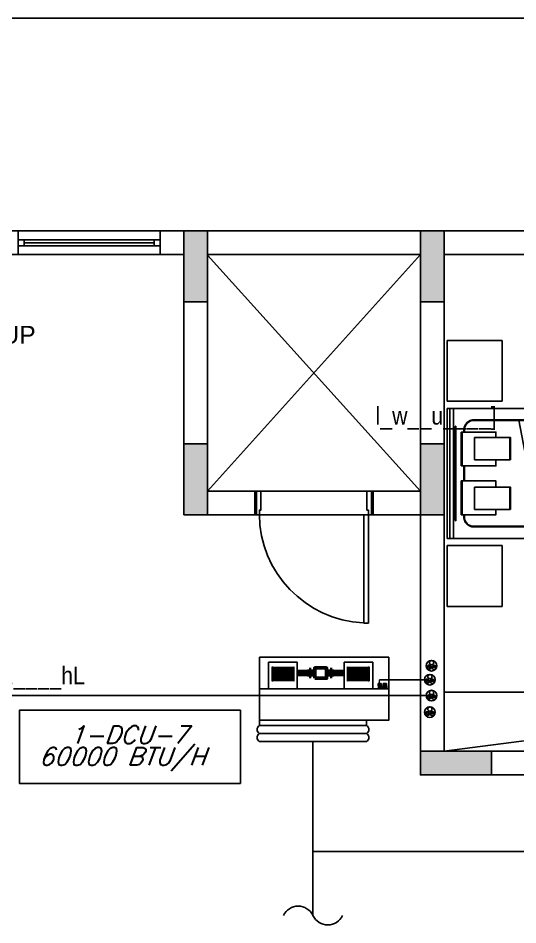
# Model space of a CAD drawing. Header units: metres. Extents: x -658 to -58, y -713 to -118.
# Drawn here: x -96.85 to -92.63, y -197.81 to -190.15 of the extents above; entities that cross this region are included whole.
import ezdxf
from ezdxf.enums import TextEntityAlignment as Align

# ---------------------------------------------------------------- set-up
doc = ezdxf.new("R2010")
doc.units = ezdxf.units.M
doc.header["$LTSCALE"] = 100
doc.linetypes.add('251$0$HIDDEN', pattern=[0.375, 0.25, -0.125])
for name, color, linetype in [('cw', 4, 'Continuous'), ('DCUT', 7, 'Continuous'), ('DIM-in', 5, 'Continuous'), ('DUCT', 4, 'Continuous'), ('FAN-COIL', 7, 'Continuous'), ('plan', 8, 'Continuous'), ('REF-PIPE', 6, 'Continuous'), ('TEXT AC', 7, 'Continuous')]:
    doc.layers.add(name, color=color, linetype=linetype)
doc.layers.add('Wall', color=7, linetype='Continuous', lineweight=50)
doc.styles.add('Arial', font='arial.ttf', dxfattribs={"height": 0.2})
doc.styles.add('rss_dim1', font='romans.shx')
doc.styles.add('style12', font='xarab.shx')

# ---------------------------------------------------------------- blocks, each defined once
blk = doc.blocks.new('EN_Bed_and_2_bedside_tables_FR__Lit_avec_2_tables_de_chevets_17147 - 0900 x 1900 mm - Jumeau _1 place_-585251-الدور الاول')
for p, q in [((-1.125, -0.0259), (-0.61, -0.0259)), ((-1.125, -0.49), (-1.125, -0.0259)), ((-0.61, -0.0259), (-0.61, -0.49)), ((0.55, -0.0259), (-0.55, -0.0259)), ((-0.55, -0.0259), (-0.55, -0.0475)), ((-0.55, -0.0787), (-0.55, -0.0475)), ((-0.55, -0.0475), (0.55, -0.0475)), ((0.55, -0.0475), (0.55, -0.0259)), ((0.55, -0.0475), (0.55, -0.0787)), ((0.61, -0.0259), (1.125, -0.0259)), ((0.61, -0.49), (0.61, -0.0259)), ((1.125, -0.0259), (1.125, -0.49)), ((-0.55, -0.17), (-0.55, -0.0787)), ((-0.55, -0.0787), (0.55, -0.0787)), ((-0.39, -0.0947), (0.39, -0.0947)), ((0.39, -0.1006), (-0.39, -0.1006)), ((-0.0635, -0.1449), (-0.35, -0.1449)), ((-0.35, -0.1477), (-0.3441, -0.1477)), ((-0.0635, -0.1528), (-0.35, -0.1528)), ((-0.0666, -0.1477), (-0.0635, -0.1477)), ((0.35, -0.1449), (0.0635, -0.1449)), ((0.0635, -0.1477), (0.0694, -0.1477)), ((0.35, -0.1528), (0.0635, -0.1528)), ((0.3469, -0.1477), (0.35, -0.1477)), ((0.55, -0.0787), (0.55, -0.17)), ((-0.55, -0.1688), (-0.55, -2.0269)), ((-0.35, -0.1675), (-0.37, -0.1675)), ((-0.37, -0.1725), (-0.35, -0.1725)), ((0.0635, -0.1675), (-0.0635, -0.1675)), ((-0.0635, -0.1725), (0.0635, -0.1725)), ((0.37, -0.1675), (0.35, -0.1675)), ((0.35, -0.1725), (0.37, -0.1725)), ((0.55, -2.0269), (0.55, -0.1688)), ((-0.4525, -0.25), (-0.4525, -1.7969)), ((-0.4475, -1.7969), (-0.4475, -0.25)), ((-0.115, -0.2581), (-0.305, -0.2581)), ((0.305, -0.2581), (0.115, -0.2581)), ((0.4475, -0.25), (0.4475, -1.7969)), ((0.4525, -1.7969), (0.4525, -0.25)), ((-0.35, -0.4379), (-0.305, -0.4379)), ((-0.115, -0.4379), (-0.0635, -0.4379)), ((0.0635, -0.4379), (0.115, -0.4379)), ((0.305, -0.4379), (0.35, -0.4379)), ((-0.61, -0.49), (-1.125, -0.49)), ((1.125, -0.49), (0.61, -0.49)), ((-0.305, -0.5571), (-0.115, -0.5571)), ((-0.305, -0.5603), (-0.115, -0.5603)), ((0.115, -0.5571), (0.305, -0.5571)), ((0.115, -0.5603), (0.305, -0.5603)), ((-0.45, -0.8026), (0.45, -0.6307)), ((-0.1578, -1.07), (-0.1578, -1.82)), ((-0.0591, -1.07), (0.2889, -1.07)), ((0.2889, -1.07), (0.3062, -1.07)), ((0.2889, -1.07), (0.2889, -1.82)), ((0.3062, -1.07), (0.3062, -1.82)), ((0.3359, -1.82), (0.3359, -1.07)), ((0.2889, -1.82), (-0.0591, -1.82)), ((0.3062, -1.82), (0.2889, -1.82)), ((0.37, -1.8744), (-0.37, -1.8744)), ((-0.37, -1.8794), (0.37, -1.8794)), ((-0.55, -2.0269), (0.55, -2.0269))]:
    blk.add_line(p, q)
at = {"flags": 128}
for points in [[(-0.37, -0.1675), (-0.3733, -0.1676), (-0.3766, -0.1678), (-0.3799, -0.1681), (-0.3831, -0.1686), (-0.3864, -0.1692), (-0.3896, -0.1699), (-0.3928, -0.1708), (-0.3959, -0.1717), (-0.399, -0.1728), (-0.4021, -0.174), (-0.4051, -0.1754), (-0.4081, -0.1769), (-0.411, -0.1784), (-0.4138, -0.1801), (-0.4166, -0.1819), (-0.4192, -0.1839), (-0.4219, -0.1859), (-0.4244, -0.188), (-0.4268, -0.1902), (-0.4292, -0.1925), (-0.4314, -0.195), (-0.4336, -0.1975), (-0.4356, -0.2), (-0.4376, -0.2027), (-0.4394, -0.2054), (-0.4411, -0.2083), (-0.4427, -0.2111), (-0.4442, -0.2141), (-0.4456, -0.2171), (-0.4469, -0.2201), (-0.448, -0.2232), (-0.449, -0.2264), (-0.4499, -0.2295), (-0.4506, -0.2327), (-0.4513, -0.236), (-0.4518, -0.2392), (-0.4521, -0.2425), (-0.4524, -0.2458), (-0.4525, -0.2491), (-0.4525, -0.25)], [(0.4525, -0.25), (0.4524, -0.2467), (0.4522, -0.2434), (0.4519, -0.2401), (0.4514, -0.2369), (0.4508, -0.2336), (0.4501, -0.2304), (0.4492, -0.2272), (0.4483, -0.2241), (0.4472, -0.221), (0.446, -0.2179), (0.4446, -0.2149), (0.4431, -0.2119), (0.4416, -0.209), (0.4399, -0.2062), (0.4381, -0.2034), (0.4361, -0.2008), (0.4341, -0.1981), (0.432, -0.1956), (0.4298, -0.1932), (0.4275, -0.1908), (0.425, -0.1886), (0.4225, -0.1864), (0.42, -0.1844), (0.4173, -0.1824), (0.4146, -0.1806), (0.4117, -0.1789), (0.4089, -0.1773), (0.4059, -0.1758), (0.4029, -0.1744), (0.3999, -0.1731), (0.3968, -0.172), (0.3936, -0.171), (0.3905, -0.1701), (0.3873, -0.1694), (0.384, -0.1687), (0.3808, -0.1682), (0.3775, -0.1679), (0.3742, -0.1676), (0.3709, -0.1675), (0.37, -0.1675)], [(-0.1578, -1.07), (-0.1559, -1.07), (-0.1503, -1.07), (-0.1412, -1.07), (-0.1289, -1.07), (-0.1139, -1.07), (-0.0969, -1.07), (-0.0784, -1.07), (-0.0591, -1.07)], [(0.3062, -1.07), (0.3137, -1.07), (0.3213, -1.07), (0.3275, -1.07), (0.3321, -1.07), (0.335, -1.07), (0.3359, -1.07)], [(-0.4525, -1.7969), (-0.4524, -1.8002), (-0.4522, -1.8035), (-0.4519, -1.8068), (-0.4514, -1.8101), (-0.4508, -1.8133), (-0.4501, -1.8165), (-0.4492, -1.8197), (-0.4483, -1.8229), (-0.4472, -1.826), (-0.446, -1.829), (-0.4446, -1.832), (-0.4431, -1.835), (-0.4416, -1.8379), (-0.4399, -1.8407), (-0.4381, -1.8435), (-0.4361, -1.8462), (-0.4341, -1.8488), (-0.432, -1.8513), (-0.4298, -1.8537), (-0.4275, -1.8561), (-0.425, -1.8583), (-0.4225, -1.8605), (-0.42, -1.8625), (-0.4173, -1.8645), (-0.4146, -1.8663), (-0.4117, -1.868), (-0.4089, -1.8696), (-0.4059, -1.8711), (-0.4029, -1.8725), (-0.3999, -1.8738), (-0.3968, -1.8749), (-0.3936, -1.8759), (-0.3905, -1.8768), (-0.3873, -1.8775), (-0.384, -1.8782), (-0.3808, -1.8787), (-0.3775, -1.879), (-0.3742, -1.8793), (-0.3709, -1.8794), (-0.37, -1.8794)], [(-0.0591, -1.82), (-0.0784, -1.82), (-0.0969, -1.82), (-0.1139, -1.82), (-0.1289, -1.82), (-0.1412, -1.82), (-0.1503, -1.82), (-0.1559, -1.82), (-0.1578, -1.82)], [(0.3359, -1.82), (0.335, -1.82), (0.3321, -1.82), (0.3275, -1.82), (0.3213, -1.82), (0.3137, -1.82), (0.3062, -1.82)], [(0.37, -1.8794), (0.3733, -1.8793), (0.3766, -1.8791), (0.3799, -1.8788), (0.3831, -1.8783), (0.3864, -1.8777), (0.3896, -1.877), (0.3928, -1.8762), (0.3959, -1.8752), (0.399, -1.8741), (0.4021, -1.8729), (0.4051, -1.8715), (0.4081, -1.8701), (0.411, -1.8685), (0.4138, -1.8668), (0.4166, -1.865), (0.4192, -1.8631), (0.4219, -1.861), (0.4244, -1.8589), (0.4268, -1.8567), (0.4292, -1.8544), (0.4314, -1.852), (0.4336, -1.8495), (0.4356, -1.8469), (0.4376, -1.8442), (0.4394, -1.8415), (0.4411, -1.8387), (0.4427, -1.8358), (0.4442, -1.8328), (0.4456, -1.8298), (0.4469, -1.8268), (0.448, -1.8237), (0.449, -1.8206), (0.4499, -1.8174), (0.4506, -1.8142), (0.4513, -1.8109), (0.4518, -1.8077), (0.4521, -1.8044), (0.4524, -1.8011), (0.4525, -1.7978), (0.4525, -1.7969)]]:
    blk.add_lwpolyline(points, dxfattribs=at)
for centre, radius, start, end in [((-0.37, -0.25), 0.0775, 90, 180), ((-0.37, -0.25), 0.08, 114.50416, 115.76342), ((-0.37, -0.25), 0.08, 90, 92.36276), ((0.37, -0.25), 0.08, 87.63724, 90), ((0.37, -0.25), 0.0775, 360, 90), ((0.37, -0.25), 0.08, 24.50416, 25.76342), ((-0.37, -0.25), 0.08, 177.63724, 180), ((0.37, -0.25), 0.08, 360, 2.36276), ((-0.37, -1.7969), 0.08, 180, 182.36276), ((-0.37, -1.7969), 0.0775, 180, 270), ((-0.37, -1.7969), 0.08, 204.50416, 205.76342), ((0.37, -1.7969), 0.0775, 270, 0), ((0.37, -1.7969), 0.08, 357.63724, 360), ((-0.37, -1.7969), 0.08, 267.63724, 270), ((0.37, -1.7969), 0.08, 270, 272.36276), ((0.37, -1.7969), 0.08, 294.50416, 295.76342)]:
    blk.add_arc(centre, radius, start, end)
for points, knots in [([(-0.39, -0.1006), (-0.3906, -0.1006), (-0.3918, -0.1006), (-0.3935, -0.1005), (-0.3951, -0.1002), (-0.3965, -0.0999), (-0.3978, -0.0996), (-0.3991, -0.099), (-0.4001, -0.0981), (-0.4, -0.0971), (-0.399, -0.0963), (-0.3978, -0.0958), (-0.3962, -0.0953), (-0.3937, -0.0948), (-0.3915, -0.0947), (-0.39, -0.0947)], [0, 0, 0, 0, 0.055556, 0.111111, 0.166667, 0.222222, 0.277778, 0.333333, 0.444444, 0.583333, 0.652778, 0.722222, 0.791667, 0.861111, 1, 1, 1, 1]), ([(-0.35, -0.1528), (-0.35, -0.147), (-0.35, -0.1451), (-0.35, -0.1449), (-0.35, -0.1449)], [-0.02531448, -0.02531448, -0.02531448, -0.02531448, -0.01176379, -0.00982882, -0.00982882, -0.00982882, -0.00982882]), ([(-0.35, -0.4379), (-0.35, -0.438), (-0.35, -0.4376), (-0.35, -0.4207), (-0.35, -0.3933), (-0.35, -0.2909), (-0.35, -0.1753), (-0.35, -0.1528)], [-0.8738534, -0.8738534, -0.8738534, -0.8738534, -0.8529962, -0.7671953, -0.5795204, -0.2820766, 0, 0, 0, 0]), ([(-0.0635, -0.1449), (-0.0635, -0.1449), (-0.0635, -0.1451), (-0.0635, -0.147), (-0.0635, -0.1528)], [0.00982882, 0.00982882, 0.00982882, 0.00982882, 0.01176379, 0.02531448, 0.02531448, 0.02531448, 0.02531448]), ([(-0.0635, -0.1528), (-0.0635, -0.1753), (-0.0635, -0.2909), (-0.0635, -0.3933), (-0.0635, -0.4207), (-0.0635, -0.4376), (-0.0635, -0.438), (-0.0635, -0.4379)], [0, 0, 0, 0, 0.2820766, 0.5795204, 0.7671953, 0.8529962, 0.8738534, 0.8738534, 0.8738534, 0.8738534]), ([(0.0635, -0.1528), (0.0635, -0.147), (0.0635, -0.1451), (0.0635, -0.1449), (0.0635, -0.1449)], [-0.02531448, -0.02531448, -0.02531448, -0.02531448, -0.01176379, -0.00982882, -0.00982882, -0.00982882, -0.00982882]), ([(0.0635, -0.4379), (0.0635, -0.438), (0.0635, -0.4376), (0.0635, -0.4207), (0.0635, -0.3933), (0.0635, -0.2909), (0.0635, -0.1753), (0.0635, -0.1528)], [-0.8738534, -0.8738534, -0.8738534, -0.8738534, -0.8529962, -0.7671953, -0.5795204, -0.2820766, 0, 0, 0, 0]), ([(0.35, -0.1449), (0.35, -0.1449), (0.35, -0.1451), (0.35, -0.147), (0.35, -0.1528)], [0.00982882, 0.00982882, 0.00982882, 0.00982882, 0.01176379, 0.02531448, 0.02531448, 0.02531448, 0.02531448]), ([(0.35, -0.1528), (0.35, -0.1753), (0.35, -0.2909), (0.35, -0.3933), (0.35, -0.4207), (0.35, -0.4376), (0.35, -0.438), (0.35, -0.4379)], [0, 0, 0, 0, 0.2820766, 0.5795204, 0.7671953, 0.8529962, 0.8738534, 0.8738534, 0.8738534, 0.8738534]), ([(0.39, -0.0947), (0.3906, -0.0947), (0.3918, -0.0947), (0.3935, -0.0948), (0.3951, -0.0951), (0.3965, -0.0954), (0.3978, -0.0958), (0.3991, -0.0963), (0.4001, -0.0972), (0.4, -0.0982), (0.399, -0.099), (0.3978, -0.0996), (0.3962, -0.1), (0.3937, -0.1005), (0.3915, -0.1006), (0.39, -0.1006)], [0, 0, 0, 0, 0.055556, 0.111111, 0.166667, 0.222222, 0.277778, 0.333333, 0.444444, 0.583333, 0.652778, 0.722222, 0.791667, 0.861111, 1, 1, 1, 1]), ([(-0.305, -0.5571), (-0.305, -0.4819), (-0.305, -0.4084), (-0.305, -0.3378), (-0.305, -0.2723), (-0.305, -0.2586), (-0.305, -0.2581)], [-1.6506121, -1.6506121, -1.6506121, -1.6506121, -1.3848402, -1.1473357, -0.9731116, -0.8738534, -0.8738534, -0.8738534, -0.8738534]), ([(-0.115, -0.2581), (-0.115, -0.2586), (-0.115, -0.2723), (-0.115, -0.3378), (-0.115, -0.4084), (-0.115, -0.4819), (-0.115, -0.5571)], [0.8738534, 0.8738534, 0.8738534, 0.8738534, 0.9731116, 1.1473357, 1.3848402, 1.6506121, 1.6506121, 1.6506121, 1.6506121]), ([(0.115, -0.5571), (0.115, -0.4819), (0.115, -0.4084), (0.115, -0.3378), (0.115, -0.2723), (0.115, -0.2586), (0.115, -0.2581)], [-1.6506121, -1.6506121, -1.6506121, -1.6506121, -1.3848402, -1.1473357, -0.9731116, -0.8738534, -0.8738534, -0.8738534, -0.8738534]), ([(0.305, -0.2581), (0.305, -0.2586), (0.305, -0.2723), (0.305, -0.3378), (0.305, -0.4084), (0.305, -0.4819), (0.305, -0.5571)], [0.8738534, 0.8738534, 0.8738534, 0.8738534, 0.9731116, 1.1473357, 1.3848402, 1.6506121, 1.6506121, 1.6506121, 1.6506121]), ([(-0.305, -0.5595), (-0.305, -0.5599), (-0.305, -0.5608), (-0.305, -0.5598), (-0.305, -0.5571)], [-0.01567087, -0.01567087, -0.01567087, -0.01567087, -0.01176379, 0, 0, 0, 0]), ([(-0.115, -0.5571), (-0.115, -0.5598), (-0.115, -0.5608), (-0.115, -0.5599), (-0.115, -0.5595)], [0, 0, 0, 0, 0.01176379, 0.01567087, 0.01567087, 0.01567087, 0.01567087]), ([(0.115, -0.5595), (0.115, -0.5599), (0.115, -0.5608), (0.115, -0.5598), (0.115, -0.5571)], [-0.01567087, -0.01567087, -0.01567087, -0.01567087, -0.01176379, 0, 0, 0, 0]), ([(0.305, -0.5571), (0.305, -0.5598), (0.305, -0.5608), (0.305, -0.5599), (0.305, -0.5595)], [0, 0, 0, 0, 0.01176379, 0.01567087, 0.01567087, 0.01567087, 0.01567087])]:
    blk.add_open_spline(points, degree=3, knots=knots)
for points in [[(-0.35, -0.1449), (-0.35, -0.1449), (-0.35, -0.1454), (-0.35, -0.146)], [(-0.35, -0.146), (-0.35, -0.1464), (-0.35, -0.147), (-0.35, -0.1477)], [(-0.35, -0.1477), (-0.35, -0.1482), (-0.35, -0.1486), (-0.35, -0.1491)], [(-0.0635, -0.1456), (-0.0635, -0.1451), (-0.0635, -0.1447), (-0.0635, -0.1447)], [(-0.0635, -0.1477), (-0.0635, -0.147), (-0.0635, -0.1464), (-0.0635, -0.146)], [(-0.0635, -0.1491), (-0.0635, -0.1486), (-0.0635, -0.1482), (-0.0635, -0.1477)], [(0.0635, -0.1449), (0.0635, -0.1449), (0.0635, -0.1454), (0.0635, -0.146)], [(0.0635, -0.146), (0.0635, -0.1464), (0.0635, -0.147), (0.0635, -0.1477)], [(0.0635, -0.1477), (0.0635, -0.1482), (0.0635, -0.1486), (0.0635, -0.1491)], [(0.35, -0.1456), (0.35, -0.1451), (0.35, -0.1447), (0.35, -0.1447)], [(0.35, -0.1477), (0.35, -0.147), (0.35, -0.1464), (0.35, -0.146)], [(0.35, -0.1491), (0.35, -0.1486), (0.35, -0.1482), (0.35, -0.1477)], [(-0.305, -0.5572), (-0.305, -0.558), (-0.305, -0.5588), (-0.305, -0.5593)], [(-0.115, -0.5591), (-0.115, -0.5587), (-0.115, -0.5577), (-0.115, -0.5567)], [(0.115, -0.5572), (0.115, -0.558), (0.115, -0.5588), (0.115, -0.5593)], [(0.305, -0.5591), (0.305, -0.5587), (0.305, -0.5577), (0.305, -0.5567)]]:
    blk.add_open_spline(points, degree=3)
blk = doc.blocks.new('*U109')
for points in [[(79, 1016), (79, 100), (39, 100), (39, 1016)], [(0, -100), (14, -100), (14, 100), (0, 100)], [(1000, -100), (986, -100), (986, 100), (1000, 100)]]:
    blk.add_lwpolyline(points, close=True)
at = {"ltscale": 0.25}
for points in [[(1000, 100), (0, 100)], [(0, -100), (1000, -100)]]:
    blk.add_lwpolyline(points, dxfattribs=at)
at = {"flags": 128}
for points in [[(14, -100), (14, 100), (14, 100), (39, 100), (39, 60), (52, 60), (52, -100)], [(986, -100), (986, 100), (986, 100), (961, 100), (961, 60), (948, 60), (948, -100), (986, -100)]]:
    blk.add_lwpolyline(points, close=True, dxfattribs=at)
at = {"ltscale": 0.25}
blk.add_arc((38.1, 91.7), 923, 0.40319, 87.18918, dxfattribs=at)
blk = doc.blocks.new('*U119')
blk.add_line((1.15, 0), (0.05, 0))
for points in [[(0.05, 0.025), (0, 0.025), (0, -0.025), (0.05, -0.025)], [(1.15, -0.025), (1.15, 0.025), (0.05, 0.025), (0.05, -0.025)], [(1.15, 0.025), (1.2, 0.025), (1.2, -0.025), (1.15, -0.025)]]:
    blk.add_lwpolyline(points, close=True)
blk = doc.blocks.new('RWEFRWEFRWE')
h = blk.add_hatch(color=256)
h.dxf.hatch_style = 1
h.paths.add_polyline_path([(-214.2055, -174.6532), (-214.0055, -174.6532), (-214.0055, -174.0532), (-214.2055, -174.0532)])
h = blk.add_hatch(color=256)
h.dxf.hatch_style = 1
h.paths.add_polyline_path([(-212.2055, -174.6532), (-212.0055, -174.6532), (-212.0055, -174.0532), (-212.2055, -174.0532)])
h = blk.add_hatch(color=256)
h.dxf.hatch_style = 1
h.paths.add_polyline_path([(-214.2055, -176.4532), (-214.0055, -176.4532), (-214.0055, -175.8532), (-214.2055, -175.8532)])
h = blk.add_hatch(color=256)
h.dxf.hatch_style = 1
h.paths.add_polyline_path([(-212.2055, -176.4532), (-212.0055, -176.4532), (-212.0055, -175.8532), (-212.2055, -175.8532)])
h = blk.add_hatch(color=256)
h.dxf.hatch_style = 1
h.paths.add_polyline_path([(-211.6055, -178.6532), (-211.6055, -178.4532), (-212.2055, -178.4532), (-212.2055, -178.6532)])
for points in [[(-214.2055, -174.6532), (-214.0055, -174.6532), (-214.0055, -174.0532), (-214.2055, -174.0532)], [(-212.2055, -174.6532), (-212.0055, -174.6532), (-212.0055, -174.0532), (-212.2055, -174.0532)], [(-214.2055, -176.4532), (-214.0055, -176.4532), (-214.0055, -175.8532), (-214.2055, -175.8532)], [(-212.2055, -176.4532), (-212.0055, -176.4532), (-212.0055, -175.8532), (-212.2055, -175.8532)], [(-211.6055, -178.6532), (-211.6055, -178.4532), (-212.2055, -178.4532), (-212.2055, -178.6532)]]:
    blk.add_lwpolyline(points, close=True)
blk = doc.blocks.new('A$Cb06f5615')
at = {"layer": 'plan'}
for p, q in [((-28.7035, 21.1095), (-11.1028, 21.1095)), ((-27.4035, 19.3095), (-33.5035, 19.3095)), ((-27.4035, 19.1095), (-27.4035, 19.3095)), ((-26.2035, 19.3095), (-27.4035, 19.3095)), ((-21.4035, 19.3095), (-26.2035, 19.3095)), ((-26.2035, 19.3095), (-26.2035, 19.1095)), ((-32.6035, 19.1095), (-27.4035, 19.1095)), ((-26.2035, 19.1095), (-27.4035, 19.1095)), ((-26.2035, 19.1095), (-26.0035, 19.1095)), ((-26.0035, 19.1095), (-26.0035, 16.9095)), ((-25.8035, 19.1095), (-24.0035, 19.1095)), ((-25.8035, 17.1095), (-25.8035, 19.1095)), ((-24.0035, 19.1095), (-24.0035, 17.1095)), ((-23.8035, 19.1095), (-21.4035, 19.1095)), ((-23.8035, 14.9095), (-23.8035, 19.1095)), ((-25.4035, 17.1095), (-25.8035, 17.1095)), ((-25.4035, 16.9095), (-25.4035, 17.1095)), ((-24.0035, 17.1095), (-24.4035, 17.1095)), ((-24.4035, 17.1095), (-24.4035, 16.9095)), ((-26.0035, 16.9095), (-25.4035, 16.9095)), ((-24.4035, 16.9095), (-24.0035, 16.9095)), ((-24.0035, 16.9095), (-24.0035, 14.7095)), ((-20.0035, 15.4095), (-23.8035, 15.4095)), ((-20.0035, 15.4095), (-23.8035, 14.9095)), ((-20.0035, 14.9095), (-23.8035, 14.9095)), ((-24.0035, 14.7095), (-19.8035, 14.7095))]:
    blk.add_line(p, q, dxfattribs=at)
at = {"layer": 'plan', "ltscale": 0.5}
for p, q in [((-25.8035, 17.1095), (-24.0035, 19.1095)), ((-25.8035, 19.1041), (-24.0035, 17.1095))]:
    blk.add_line(p, q, dxfattribs=at)
at = {"layer": 'plan'}
blk.add_blockref('RWEFRWEFRWE', (188.202, 193.3627), dxfattribs=at)
for name, p, rotation in [('*U119', (-26.2035, 19.2095), 180), ('EN_Bed_and_2_bedside_tables_FR__Lit_avec_2_tables_de_chevets_17147 - 0900 x 1900 mm - Jumeau _1 place_-585251-الدور الاول', (-23.8035, 17.2595), 89.99999999999997)]:
    blk.add_blockref(name, p, dxfattribs=dict(at, rotation=rotation))
at = {"layer": 'plan', "xscale": 0.001, "yscale": 0.001, "zscale": 0.001, "rotation": 180}
blk.add_blockref('*U109', (-24.4035, 17.0095), dxfattribs=at)
at = {"layer": 'plan', "style": 'style12', "width": 0.9}
for s, p in [('l_w__u____]', (-24.3831, 17.6723)), ("w___hg__m Hg_'__u____hL", (-29.1422, 15.475))]:
    blk.add_text(s, height=0.15, dxfattribs=at).set_placement(p)
at = {"layer": 'plan', "insert": (-27.5463, 18.5071), "char_height": 0.15, "width": 0.434395, "attachment_point": 1, "line_spacing_factor": 0.941778, "style": 'Arial'}
blk.add_mtext('UP', dxfattribs=at)
blk = doc.blocks.new('RP')
at = {"layer": 'REF-PIPE'}
blk.add_hatch(color=256, dxfattribs=at).paths.add_polyline_path([(0.35, -1.09, -1), (3.35, -1.15)])
blk.add_line((3.35, -1.15), (0.35, -1.09), dxfattribs=at)
for centre, radius in [((0, 0), 3.75), ((-1.89, -1.04), 1.5), ((0.04, 2.16), 1.5), ((1.85, -1.12), 1.5), ((-1.89, -1.04), 0.75)]:
    blk.add_circle(centre, radius, dxfattribs=at)
blk = doc.blocks.new('CCD32')
at = {"layer": 'DCUT', "color": 220, "linetype": '251$0$HIDDEN', "lineweight": -2}
blk.add_line((-0.6231, -0.5404), (-0.6231, -0.5799), dxfattribs=at)
at = {"layer": 'DCUT'}
for points in [[(-0.71, -0.79), (0.5, -0.79), (0.5, -0.2), (-0.71, -0.2)], [(-0.71, -0.495), (0.5, -0.495), (0.5, -0.2), (-0.71, -0.2)]]:
    blk.add_lwpolyline(points, close=True, dxfattribs=at)
at = {"layer": 'DIM-in', "color": 0}
blk.add_line((0.5, -0.495), (-0.71, -0.495), dxfattribs=at)
at = {"layer": 'DUCT'}
for p, q in [((-0.5, 0), (0.5, 0)), ((-0.5, -0.075), (0.5, -0.075)), ((-0.5, -0.2), (-0.5, -0.15)), ((-0.5, -0.15), (0.5, -0.15)), ((0.5, -0.2), (0.5, -0.15)), ((-0.6916, -0.5168), (-0.6916, -0.495)), ((-0.6888, -0.5168), (-0.6888, -0.495)), ((-0.6884, -0.5168), (-0.6884, -0.495)), ((-0.6856, -0.5168), (-0.6856, -0.495)), ((-0.6833, -0.4994), (-0.6833, -0.5147)), ((-0.6801, -0.4994), (-0.6801, -0.5147)), ((-0.6757, -0.4964), (-0.6757, -0.5141)), ((-0.6725, -0.4964), (-0.6725, -0.5141)), ((-0.6709, -0.5149), (-0.6709, -0.4971)), ((-0.6677, -0.5149), (-0.6677, -0.4971)), ((-0.6647, -0.5168), (-0.6647, -0.495)), ((-0.6615, -0.5168), (-0.6615, -0.495)), ((-0.6443, -0.5168), (-0.6443, -0.495)), ((-0.6415, -0.5168), (-0.6415, -0.495)), ((-0.6411, -0.5168), (-0.6411, -0.495)), ((-0.6383, -0.5168), (-0.6383, -0.495)), ((-0.636, -0.4994), (-0.636, -0.5147)), ((-0.6328, -0.4994), (-0.6328, -0.5147)), ((-0.6284, -0.4964), (-0.6284, -0.5141)), ((-0.6252, -0.4964), (-0.6252, -0.5141)), ((-0.6237, -0.5149), (-0.6237, -0.4971)), ((-0.6205, -0.5149), (-0.6205, -0.4971)), ((-0.6175, -0.5168), (-0.6175, -0.495)), ((-0.6143, -0.5168), (-0.6143, -0.495)), ((-0.6647, -0.5168), (-0.6916, -0.5168)), ((-0.6916, -0.5212), (-0.6916, -0.5168)), ((-0.66, -0.5212), (-0.6916, -0.5212)), ((-0.6615, -0.5168), (-0.6884, -0.5168)), ((-0.6884, -0.5212), (-0.6884, -0.5168)), ((-0.6568, -0.5212), (-0.6884, -0.5212)), ((-0.6869, -0.543), (-0.6869, -0.5212)), ((-0.66, -0.543), (-0.6869, -0.543)), ((-0.6837, -0.543), (-0.6837, -0.5212)), ((-0.6568, -0.543), (-0.6837, -0.543)), ((-0.682, -0.5244), (-0.682, -0.5397)), ((-0.6788, -0.5244), (-0.6788, -0.5397)), ((-0.6758, -0.5404), (-0.6758, -0.5244)), ((-0.6726, -0.5404), (-0.6726, -0.5244)), ((-0.6671, -0.5246), (-0.6671, -0.5404)), ((-0.6647, -0.5168), (-0.6647, -0.5212)), ((-0.6639, -0.5246), (-0.6639, -0.5404)), ((-0.6615, -0.5168), (-0.6615, -0.5212)), ((-0.66, -0.543), (-0.66, -0.5212)), ((-0.6568, -0.543), (-0.6568, -0.5212)), ((-0.6175, -0.5168), (-0.6443, -0.5168)), ((-0.6443, -0.5212), (-0.6443, -0.5168)), ((-0.6128, -0.5212), (-0.6443, -0.5212)), ((-0.6143, -0.5168), (-0.6411, -0.5168)), ((-0.6411, -0.5212), (-0.6411, -0.5168)), ((-0.6096, -0.5212), (-0.6411, -0.5212)), ((-0.6396, -0.543), (-0.6396, -0.5212)), ((-0.6128, -0.543), (-0.6396, -0.543)), ((-0.6364, -0.543), (-0.6364, -0.5212)), ((-0.6096, -0.543), (-0.6364, -0.543)), ((-0.6347, -0.5244), (-0.6347, -0.5397)), ((-0.6315, -0.5244), (-0.6315, -0.5397)), ((-0.6285, -0.5404), (-0.6285, -0.5244)), ((-0.6253, -0.5404), (-0.6253, -0.5244)), ((-0.6199, -0.5246), (-0.6199, -0.5404)), ((-0.6175, -0.5168), (-0.6175, -0.5212)), ((-0.6167, -0.5246), (-0.6167, -0.5404)), ((-0.6143, -0.5168), (-0.6143, -0.5212)), ((-0.6128, -0.543), (-0.6128, -0.5212)), ((-0.6096, -0.543), (-0.6096, -0.5212))]:
    blk.add_line(p, q, dxfattribs=at)
at = {"layer": 'DUCT', "color": 2, "linetype": 'ByBlock'}
for p, q in [((-0.525, -0.566), (-0.5173, -0.5736)), ((-0.525, -0.566), (-0.525, -0.701)), ((-0.3302, -0.5736), (-0.5173, -0.5736)), ((-0.3302, -0.5736), (-0.5173, -0.5736)), ((-0.5173, -0.5736), (-0.5173, -0.6933)), ((-0.3302, -0.5778), (-0.5173, -0.5778)), ((-0.3302, -0.5902), (-0.5173, -0.5902)), ((-0.3232, -0.5666), (-0.3302, -0.5736)), ((-0.3302, -0.5736), (-0.3302, -0.6933)), ((-0.3225, -0.566), (-0.3225, -0.701)), ((0.179, -0.566), (0.179, -0.701)), ((0.1796, -0.5666), (0.1867, -0.5736)), ((0.1867, -0.5736), (0.3738, -0.5736)), ((0.1867, -0.5736), (0.3738, -0.5736)), ((0.1867, -0.5736), (0.1867, -0.6933)), ((0.1867, -0.5778), (0.3738, -0.5778)), ((0.1867, -0.5902), (0.3738, -0.5902)), ((0.3815, -0.566), (0.3738, -0.5736)), ((0.3738, -0.5736), (0.3738, -0.6933)), ((0.3815, -0.566), (0.3815, -0.701)), ((-0.3302, -0.6026), (-0.5173, -0.6026)), ((-0.3302, -0.6026), (-0.5173, -0.6026)), ((-0.3302, -0.6026), (-0.5173, -0.6026)), ((-0.3302, -0.6149), (-0.5173, -0.6149)), ((-0.3302, -0.6149), (-0.5173, -0.6149)), ((-0.3302, -0.6273), (-0.5173, -0.6273)), ((-0.3302, -0.6397), (-0.5173, -0.6397)), ((-0.3302, -0.6521), (-0.5173, -0.6521)), ((-0.3302, -0.6644), (-0.5173, -0.6644)), ((-0.3302, -0.6768), (-0.5173, -0.6768)), ((0.1867, -0.6026), (0.3738, -0.6026)), ((0.1867, -0.6026), (0.3738, -0.6026)), ((0.1867, -0.6026), (0.3738, -0.6026)), ((0.1867, -0.6149), (0.3738, -0.6149)), ((0.1867, -0.6149), (0.3738, -0.6149)), ((0.1867, -0.6273), (0.3738, -0.6273)), ((0.1867, -0.6397), (0.3738, -0.6397)), ((0.1867, -0.6521), (0.3738, -0.6521)), ((0.1867, -0.6644), (0.3738, -0.6644)), ((0.1867, -0.6768), (0.3738, -0.6768)), ((-0.525, -0.701), (-0.5173, -0.6933)), ((-0.3302, -0.6892), (-0.5173, -0.6892)), ((-0.3302, -0.6933), (-0.5173, -0.6933)), ((-0.3225, -0.701), (-0.3302, -0.6933)), ((0.179, -0.701), (0.1867, -0.6933)), ((0.1867, -0.6892), (0.3738, -0.6892)), ((0.1867, -0.6933), (0.3738, -0.6933)), ((0.3815, -0.701), (0.3738, -0.6933))]:
    blk.add_line(p, q, dxfattribs=at)
at = {"layer": 'DUCT'}
for centre, start, end in [((-0.4825, -0.0375), 115.01689, 244.98311), ((0.4825, -0.0375), 295.01689, 64.98311), ((-0.4825, -0.1125), 115.01689, 244.98311), ((0.4825, -0.1125), 295.01689, 64.98311)]:
    blk.add_arc(centre, 0.0414, start, end, dxfattribs=at)
at = {"layer": 'FAN-COIL'}
for p, q in [((-0.5597, -0.495), (-0.5597, -0.745)), ((-0.293, -0.495), (-0.293, -0.745)), ((0.1495, -0.495), (0.1495, -0.745)), ((0.4162, -0.495), (0.4162, -0.745)), ((-0.293, -0.745), (-0.5597, -0.745)), ((0.1495, -0.745), (0.4162, -0.745))]:
    blk.add_line(p, q, dxfattribs=at)
at = {"layer": 'Wall', "color": 7}
for p, q in [((-0.293, -0.628), (-0.1788, -0.628)), ((-0.293, -0.658), (-0.1788, -0.658)), ((-0.1788, -0.6113), (-0.1616, -0.6113)), ((-0.1788, -0.658), (-0.1788, -0.6113)), ((-0.1788, -0.628), (-0.1788, -0.6748)), ((-0.1788, -0.6748), (-0.1616, -0.6748)), ((-0.1702, -0.6113), (-0.1702, -0.6748)), ((-0.1616, -0.658), (-0.1616, -0.6113)), ((-0.1278, -0.628), (-0.1616, -0.628)), ((-0.1616, -0.628), (-0.1616, -0.6748)), ((-0.1616, -0.628), (-0.1288, -0.628)), ((-0.1278, -0.658), (-0.1616, -0.658)), ((-0.1616, -0.658), (-0.1288, -0.658)), ((-0.1278, -0.6458), (-0.1278, -0.6158)), ((-0.0158, -0.628), (0.0181, -0.628)), ((-0.0158, -0.658), (0.0181, -0.658)), ((0.0181, -0.658), (0.0181, -0.6113)), ((0.0352, -0.6113), (0.0181, -0.6113)), ((0.0181, -0.628), (0.0181, -0.6748)), ((0.0352, -0.6748), (0.0181, -0.6748)), ((0.0267, -0.6113), (0.0267, -0.6748)), ((0.1495, -0.628), (0.0342, -0.628)), ((0.1495, -0.658), (0.0342, -0.658)), ((0.0352, -0.658), (0.0352, -0.6113)), ((0.0352, -0.628), (0.0352, -0.6748))]:
    blk.add_line(p, q, dxfattribs=at)
blk.add_lwpolyline([(-0.0158, -0.594), (-0.1278, -0.594), (-0.1278, -0.6904), (-0.0158, -0.6904)], close=True, dxfattribs=at)

msp = doc.modelspace()

# ---------------------------------------------------------------- linework, layer by layer
at = {"layer": 'cw'}
msp.add_lwpolyline([(-94.359, -197.1937), (-91.6836, -197.1937)], dxfattribs=at)
for centre, start, end in [((-94.4839, -197.794), 25.32988, 154.67012), ((-94.2342, -197.6758), 205.32988, 334.67012)]:
    msp.add_arc(centre, 0.1382, start, end, dxfattribs=at)
at = {"layer": 'DCUT'}
msp.add_line((-94.359, -196.2643), (-94.359, -197.7349), dxfattribs=at)
at = {"layer": 'REF-PIPE'}
for p, q in [((-93.7964, -195.7407), (-93.4163, -195.7407)), ((-100.4225, -195.8751), (-93.4021, -195.8751))]:
    msp.add_line(p, q, dxfattribs=at)
at = {"layer": 'TEXT AC', "color": 4}
msp.add_lwpolyline([(-94.973, -196.6173), (-96.8411, -196.6173), (-96.8411, -195.9984), (-94.973, -195.9984)], close=True, dxfattribs=at)

# ---------------------------------------------------------------- block references
at = {"layer": 'plan'}
msp.add_blockref('A$Cb06f5615', (-69.4477, -211.2557), dxfattribs=at)
at = {"layer": 'REF-PIPE', "lineweight": 9, "xscale": 0.9028173591575768, "yscale": 0.9028173591575768, "zscale": 0.9028173591575768, "rotation": 180}
msp.add_blockref('CCD32', (-94.359, -196.2643), dxfattribs=at)
at = {"layer": 'REF-PIPE', "ltscale": 3, "xscale": 0.012, "yscale": 0.012, "zscale": 0.012}
for p in [(-93.3571, -195.6228), (-93.3713, -195.7407), (-93.3571, -195.8751), (-93.3713, -196.0152)]:
    msp.add_blockref('RP', p, dxfattribs=at)

# ---------------------------------------------------------------- texts
at = {"layer": 'TEXT AC', "color": 4, "style": 'rss_dim1', "oblique": 20}
for s, p in [('1-DCU-7', (-95.9192, -196.2063)), ('60000 BTU/H', (-95.9736, -196.3896))]:
    msp.add_text(s, height=0.15, dxfattribs=at).set_placement(p, align=Align.MIDDLE_CENTER)

doc.saveas('drawing.dxf')
